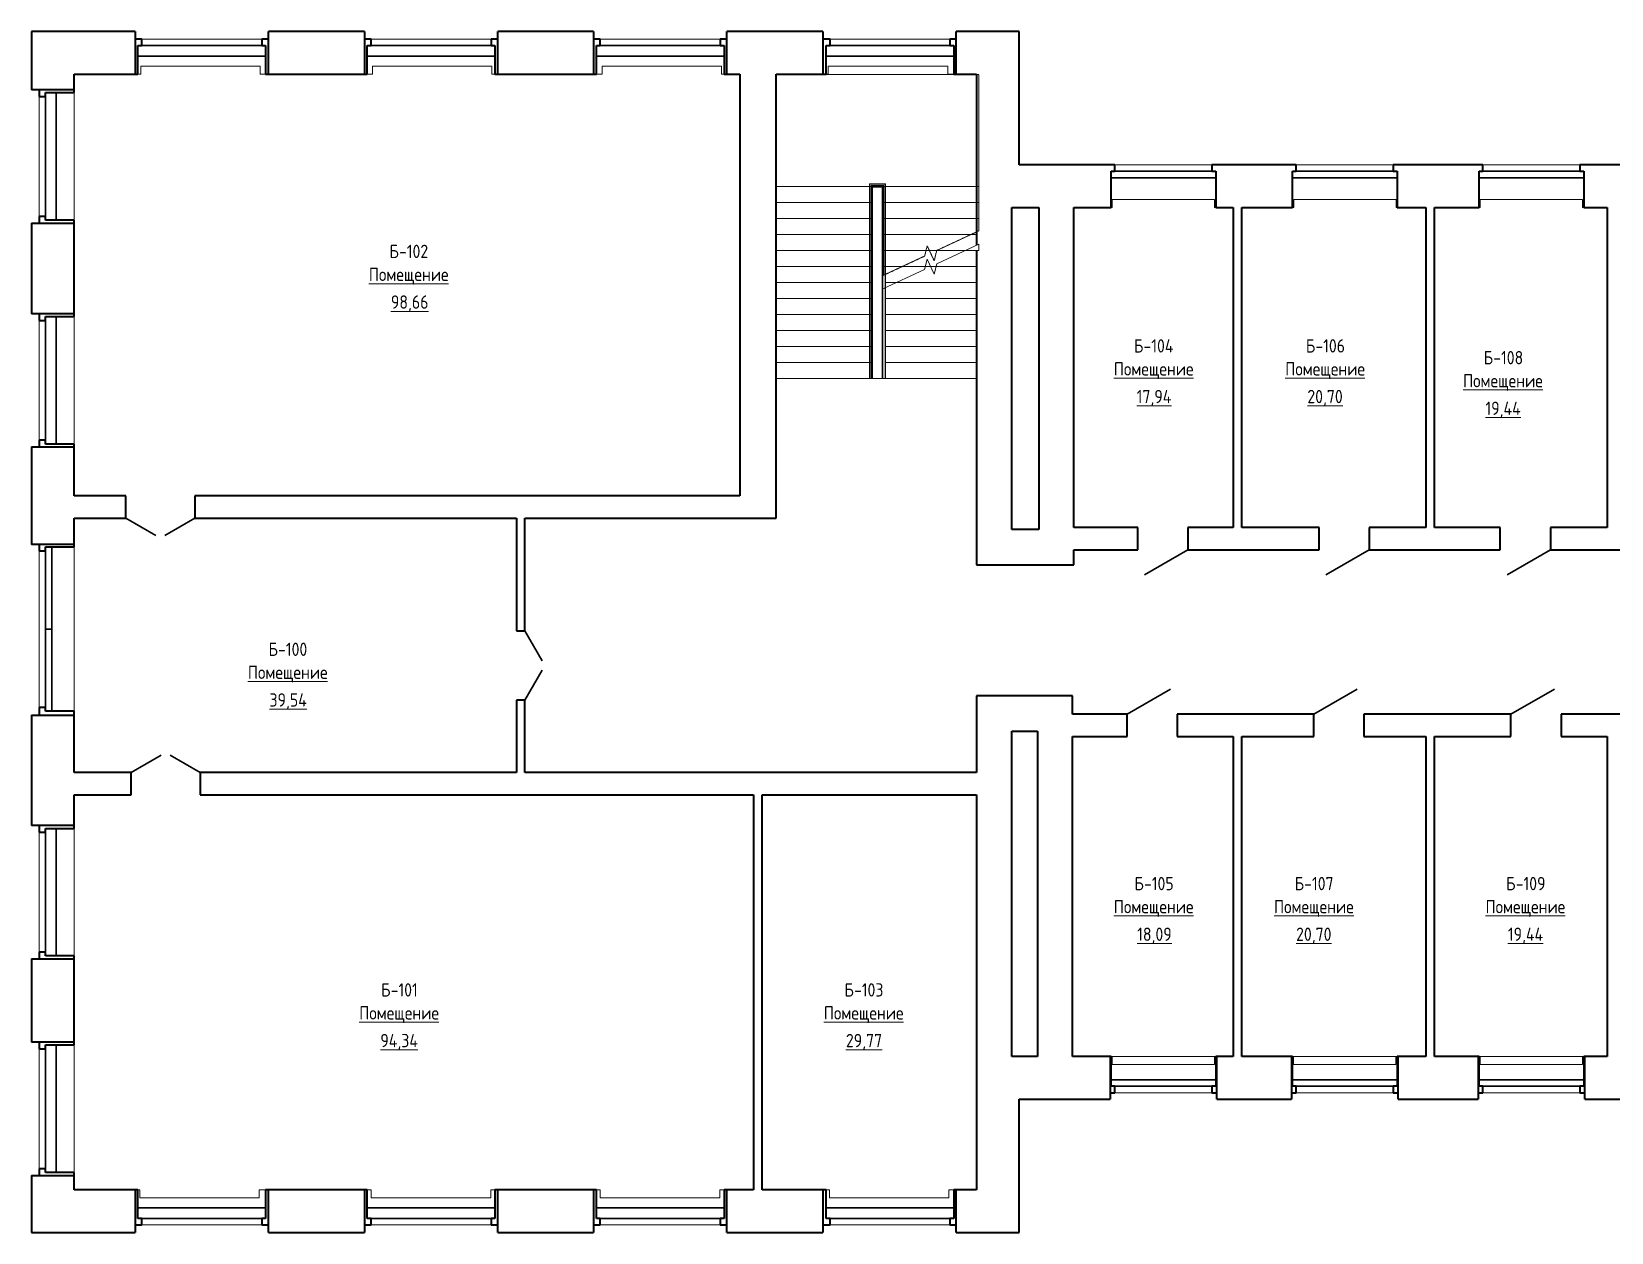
# Model space of a CAD drawing. Header units: millimetres. Extents: x -24 to 373619, y 275 to 149465.
# Drawn here: x 106 to 29731, y 275 to 22795 of the extents above; entities that cross this region are included whole.
import ezdxf

# ---------------------------------------------------------------- set-up
doc = ezdxf.new("R2010")
doc.units = ezdxf.units.MM
doc.linetypes.add('ADSK_Сверху', pattern=[4.5, 3, -1.5])
for name, color, linetype, lineweight in [('Двери', 7, 'Continuous', 18), ('Каркас_Импост', 7, 'Continuous', 30), ('Лестницы', 7, 'Continuous', 18), ('Марки помещений', 7, 'Continuous', 18), ('Ограждение', 7, 'Continuous', 18), ('Окна', 7, 'Continuous', 18), ('Панель', 7, 'Continuous', 30), ('Перекрытия', 7, 'Continuous', 18), ('Поручни', 7, 'Continuous', 18), ('Стены', 7, 'Continuous', 18), ('Стены разрез', 7, 'Continuous', 40)]:
    doc.layers.add(name, color=color, linetype=linetype, lineweight=lineweight)
doc.styles.add('GOST Common_1', font='GOST Common.ttf', dxfattribs={"width": 0.9, "height": 250})

# ---------------------------------------------------------------- blocks, each defined once
blk = doc.blocks.new('Ограждение - Ограждение-221464-001_Весь этаж')
at = {"layer": 'Ограждение', "linetype": 'ADSK_Сверху'}
for p, q in [((15816, 19938), (15816, 16287)), ((16116, 19938), (15816, 19938)), ((15821, 19933), (15821, 16287)), ((16111, 19933), (15821, 19933)), ((15846, 19908), (15846, 16287)), ((16086, 19908), (15846, 19908)), ((15861, 19893), (15861, 16287)), ((16071, 19893), (15861, 19893)), ((15866, 19888), (15866, 16287)), ((16066, 19888), (15866, 19888)), ((15876, 19878), (15876, 16287)), ((16056, 19878), (15876, 19878)), ((16056, 18218), (16056, 19878)), ((16066, 18218), (16066, 19888)), ((16071, 18220), (16071, 19893)), ((16086, 18227), (16086, 19908)), ((16111, 19887), (16111, 19933)), ((16111, 18239), (16111, 19887)), ((16116, 19887), (16116, 19938)), ((16116, 18241), (16116, 19887)), ((15866, 16287), (15816, 16287)), ((15861, 16287), (15821, 16287)), ((15876, 16287), (15846, 16287))]:
    blk.add_line(p, q, dxfattribs=at)
at = {"layer": 'Поручни'}
for p, q in [((16066, 17968), (16056, 17968)), ((16066, 17968), (16056, 17968)), ((16056, 16287), (16056, 17968)), ((16071, 17970), (16066, 17968)), ((16071, 17970), (16066, 17968)), ((16111, 17989), (16071, 17970)), ((16111, 17989), (16071, 17970)), ((16111, 17989), (16071, 17970)), ((16071, 16287), (16071, 17970)), ((16116, 17991), (16111, 17989)), ((16111, 16287), (16111, 17989)), ((16116, 16287), (16116, 17991)), ((16071, 16287), (16056, 16287)), ((16111, 16287), (16071, 16287)), ((16116, 16287), (16111, 16287))]:
    blk.add_line(p, q, dxfattribs=at)
blk = doc.blocks.new('Ограждение - Ограждение-221491-001_Весь этаж')
at = {"layer": 'Поручни'}
for p, q in [((15816, 19938), (15816, 16287)), ((16116, 19938), (15816, 19938)), ((15821, 19933), (15821, 16287)), ((16111, 19933), (15821, 19933)), ((15861, 19893), (15861, 16287)), ((16071, 19893), (15861, 19893)), ((15876, 19878), (15876, 16287)), ((16056, 19878), (15876, 19878)), ((16056, 17968), (16056, 19878)), ((16071, 17972), (16071, 19893)), ((16086, 19891), (16086, 19908)), ((16111, 19887), (16111, 19933)), ((16111, 17989), (16111, 19887)), ((16116, 19887), (16116, 19938)), ((16116, 17991), (16116, 19887)), ((15821, 16287), (15816, 16287)), ((15861, 16287), (15821, 16287)), ((15876, 16287), (15861, 16287))]:
    blk.add_line(p, q, dxfattribs=at)
blk = doc.blocks.new('ИРНИТУ-Окно-ГОСТ23166-99_4_2_Створки - 1920 x 2350-934199-001_Весь этаж')
at = {"layer": 'Каркас_Импост'}
for p, q in [((-1018.1, 220), (941.9, 220)), ((-1018.1, 220), (-1018.1, 100)), ((-1018.1, 220), (-983.1, 220)), ((-1018.1, 100), (941.9, 100)), ((-1018.1, 100), (-983.1, 100)), ((941.9, 220), (906.9, 220)), ((941.9, 100), (906.9, 100)), ((941.9, 220), (941.9, 100))]:
    blk.add_line(p, q, dxfattribs=at)
blk = doc.blocks.new('ИРНИТУ_Дверь_Однопольная_ДеревяннаяВнутренняя_филенчатая - 900х2080 без верха-1341253-001_Весь этаж')
at = {"layer": 'Панель'}
blk.add_line((-470, 210), (344, 680), dxfattribs=at)
blk = doc.blocks.new('AC_Дверь_Двупольная_ДеревяннаяВнутренняя_филенчатая_с_верхом - 1260х2080-414140-001_Весь этаж')
at = {"layer": 'Панель'}
for p, q in [((-650, 80), (-87, 405)), ((650, 80), (87, 405))]:
    blk.add_line(p, q, dxfattribs=at)
blk = doc.blocks.new('AC_Дверь_Двупольная_ДеревяннаяВнутренняя_филенчатая_с_верхом - 1260х2080-413008-001_Весь этаж')
at = {"layer": 'Панель'}
for p, q in [((-650, 210), (-87, 535)), ((650, 210), (87, 535))]:
    blk.add_line(p, q, dxfattribs=at)
blk = doc.blocks.new('ИРНИТУ-Окно-ГОСТ23166-99_4_2_Створки - 1920 x 2350-415137-001_Весь этаж')
at = {"layer": 'Каркас_Импост'}
for p, q in [((-1018.1, -160), (941.9, -160)), ((-1018.1, -280), (-1018.1, -160)), ((-1018.1, -160), (-983.1, -160)), ((-1018.1, -280), (941.9, -280)), ((-1018.1, -280), (-983.1, -280)), ((941.9, -160), (906.9, -160)), ((941.9, -280), (906.9, -280)), ((941.9, -280), (941.9, -160))]:
    blk.add_line(p, q, dxfattribs=at)
blk = doc.blocks.new('ИРНИТУ-Окно-ГОСТ23166-99_6_3_Створки - 2350 x 2350-686471-001_Весь этаж')
at = {"layer": 'Каркас_Импост'}
for p, q in [((-1233.1, 210), (1156.9, 210)), ((-1233.1, 210), (-1233.1, 10)), ((-1233.1, 210), (-1198.1, 210)), ((-1233.1, 10), (1156.9, 10)), ((-1233.1, 10), (-1198.1, 10)), ((1156.9, 210), (1121.9, 210)), ((1156.9, 10), (1121.9, 10)), ((1156.9, 210), (1156.9, 10))]:
    blk.add_line(p, q, dxfattribs=at)
blk = doc.blocks.new('ИРНИТУ-Окно-ГОСТ23166-99_6_3_Створки - 2350 x 2350-686492-001_Весь этаж')
at = {"layer": 'Каркас_Импост'}
for p, q in [((-1233.1, -10), (1156.9, -10)), ((-1233.1, -210), (-1233.1, -10)), ((-1233.1, -10), (-1198.1, -10)), ((-1233.1, -210), (1156.9, -210)), ((-1233.1, -210), (-1198.1, -210)), ((1156.9, -10), (1121.9, -10)), ((1156.9, -210), (1121.9, -210)), ((1156.9, -210), (1156.9, -10))]:
    blk.add_line(p, q, dxfattribs=at)
blk = doc.blocks.new('ИРНИТУ-Окно-ГОСТ23166-99_4_2_Створки - 1520 x 2350-772737-001_Весь этаж')
at = {"layer": 'Каркас_Импост'}
for p, q in [((-808.1, -90), (731.9, -90)), ((-808.1, -210), (-808.1, -90)), ((-808.1, -90), (-773.1, -90)), ((-808.1, -210), (731.9, -210)), ((-808.1, -210), (-773.1, -210)), ((731.9, -90), (696.9, -90)), ((731.9, -210), (716.9, -210)), ((731.9, -210), (731.9, -90))]:
    blk.add_line(p, q, dxfattribs=at)
blk = doc.blocks.new('ИРНИТУ-Окно-ГОСТ23166-99_4_2_Створки - 1520 x 2350-772734-001_Весь этаж')
at = {"layer": 'Каркас_Импост'}
for p, q in [((-808.1, -90), (731.9, -90)), ((-808.1, -210), (-808.1, -90)), ((-808.1, -90), (-773.1, -90)), ((-808.1, -210), (731.9, -210)), ((-808.1, -210), (-793.1, -210)), ((731.9, -90), (696.9, -90)), ((731.9, -210), (696.9, -210)), ((731.9, -210), (731.9, -90))]:
    blk.add_line(p, q, dxfattribs=at)

msp = doc.modelspace()

# ---------------------------------------------------------------- linework, layer by layer
at = {"layer": 'Лестницы', "linetype": 'ADSK_Сверху'}
for p, q in [((14066, 21990), (14066, 19887)), ((17866, 21990), (14066, 21990)), ((17866, 19887), (17866, 21990)), ((15866, 19887), (14066, 19887)), ((14066, 19887), (14066, 16287)), ((15866, 19887), (14066, 19887)), ((15816, 19887), (14066, 19887)), ((15866, 19887), (16066, 19887)), ((15866, 19887), (15866, 16287)), ((16066, 19887), (17866, 19887)), ((16066, 18218), (16066, 19887)), ((16066, 19887), (17866, 19887)), ((16116, 19887), (17826, 19887)), ((17866, 19057), (17866, 19887)), ((15866, 19587), (14066, 19587)), ((15866, 19587), (14066, 19587)), ((15816, 19587), (14066, 19587)), ((16066, 19587), (17866, 19587)), ((16066, 19587), (17866, 19587)), ((16116, 19587), (17826, 19587)), ((15866, 19287), (14066, 19287)), ((15866, 19287), (14066, 19287)), ((15816, 19287), (14066, 19287)), ((16066, 19287), (17866, 19287)), ((16066, 19287), (17866, 19287)), ((16116, 19287), (17826, 19287)), ((15866, 18987), (14066, 18987)), ((15866, 18987), (14066, 18987)), ((15816, 18987), (14066, 18987)), ((16066, 18987), (17717, 18987)), ((16066, 18987), (17717, 18987)), ((16116, 18987), (17826, 18987)), ((17866, 19057), (17079, 18690)), ((15866, 18687), (14066, 18687)), ((15866, 18687), (14066, 18687)), ((15816, 18687), (14066, 18687)), ((16066, 18687), (16878, 18687)), ((16066, 18687), (16878, 18687)), ((16116, 18687), (17609, 18687)), ((16900, 18779), (16853, 18585)), ((17032, 18496), (16900, 18779)), ((16943, 18687), (17079, 18687)), ((16943, 18687), (17079, 18687)), ((17079, 18690), (17032, 18496)), ((17609, 18687), (17866, 18687)), ((15866, 18387), (14066, 18387)), ((15866, 18387), (14066, 18387)), ((15816, 18387), (14066, 18387)), ((16853, 18585), (16066, 18218)), ((16066, 18387), (16430, 18387)), ((16066, 18387), (16430, 18387)), ((16116, 18387), (16865, 18387)), ((16865, 18387), (16966, 18387)), ((16966, 18387), (17066, 18387)), ((17066, 18387), (17826, 18387)), ((15866, 18087), (14066, 18087)), ((15866, 18087), (14066, 18087)), ((15816, 18087), (14066, 18087)), ((16116, 18087), (16323, 18087)), ((16323, 18087), (17826, 18087)), ((15866, 17787), (14066, 17787)), ((15866, 17787), (14066, 17787)), ((15816, 17787), (14066, 17787)), ((16116, 17787), (17826, 17787)), ((15866, 17487), (14066, 17487)), ((15866, 17487), (14066, 17487)), ((15816, 17487), (14066, 17487)), ((16116, 17487), (17826, 17487)), ((15866, 17187), (14066, 17187)), ((15866, 17187), (14066, 17187)), ((15816, 17187), (14066, 17187)), ((16116, 17187), (17826, 17187)), ((15866, 16887), (14066, 16887)), ((15866, 16887), (14066, 16887)), ((15816, 16887), (14066, 16887)), ((16116, 16887), (17826, 16887)), ((15866, 16587), (14066, 16587)), ((15866, 16587), (14066, 16587)), ((15816, 16587), (14066, 16587)), ((16116, 16587), (17826, 16587)), ((15866, 16287), (14066, 16287)), ((16116, 16287), (17826, 16287))]:
    msp.add_line(p, q, dxfattribs=at)
at = {"layer": 'Лестницы'}
for p, q in [((17826, 21990), (14066, 21990)), ((15816, 19887), (14066, 19887)), ((16116, 19887), (17826, 19887)), ((15816, 19587), (14066, 19587)), ((16116, 19587), (17826, 19587)), ((15816, 19287), (14066, 19287)), ((16116, 19287), (17826, 19287)), ((15816, 18987), (14066, 18987)), ((16116, 18987), (17826, 18987)), ((15816, 18687), (14066, 18687)), ((16116, 18687), (17609, 18687)), ((17866, 18807), (17079, 18440)), ((17609, 18687), (17866, 18687)), ((17866, 18687), (17866, 18807)), ((15816, 18387), (14066, 18387)), ((16116, 18387), (16865, 18387)), ((16900, 18529), (16853, 18335)), ((16865, 18387), (16966, 18387)), ((17032, 18246), (16900, 18529)), ((16966, 18387), (17066, 18387)), ((17079, 18440), (17032, 18246)), ((17066, 18387), (17826, 18387)), ((15816, 18087), (14066, 18087)), ((16853, 18335), (16066, 17968)), ((16116, 18087), (16323, 18087)), ((16323, 18087), (17826, 18087)), ((15816, 17787), (14066, 17787)), ((16116, 17787), (17826, 17787)), ((15816, 17487), (14066, 17487)), ((16116, 17487), (17826, 17487)), ((15816, 17187), (14066, 17187)), ((16116, 17187), (17826, 17187)), ((15816, 16887), (14066, 16887)), ((16116, 16887), (17826, 16887)), ((15816, 16587), (14066, 16587)), ((16116, 16587), (17826, 16587)), ((15816, 16287), (14066, 16287)), ((16116, 16287), (17826, 16287))]:
    msp.add_line(p, q, dxfattribs=at)
at = {"layer": 'Перекрытия'}
for p, q in [((15816, 16287), (14066, 16287)), ((16056, 16287), (15876, 16287))]:
    msp.add_line(p, q, dxfattribs=at)
at = {"layer": 'Стены'}
for p, q in [((2171, 22655), (4421, 22655)), ((6471, 22655), (8721, 22655)), ((10771, 22655), (13021, 22655)), ((15078, 22655), (17328, 22655)), ((2154, 21995), (2101, 21995)), ((2154, 21995), (2154, 22145)), ((2154, 22145), (4394, 22145)), ((4394, 22145), (4394, 21995)), ((4491, 21995), (4394, 21995)), ((6499, 21995), (6401, 21995)), ((6499, 21995), (6499, 22145)), ((6499, 22145), (8739, 22145)), ((8739, 22145), (8739, 21995)), ((8791, 21995), (8739, 21995)), ((10806, 21995), (10701, 21995)), ((10806, 21995), (10806, 22145)), ((10806, 22145), (13046, 22145)), ((13046, 22145), (13046, 21995)), ((13091, 21995), (13046, 21995)), ((15046, 21995), (15008, 21995)), ((15046, 21995), (15046, 22145)), ((15046, 22145), (17286, 22145)), ((17286, 22145), (17286, 21995)), ((17398, 21995), (17286, 21995)), ((906, 21650), (906, 19260)), ((246, 19330), (246, 21580)), ((20421, 20295), (22241, 20295)), ((23821, 20295), (25641, 20295)), ((27321, 20295), (29141, 20295)), ((20371, 19495), (20371, 19645)), ((20371, 19645), (22291, 19645)), ((22291, 19645), (22291, 19495)), ((23775, 19495), (23775, 19645)), ((23775, 19645), (25695, 19645)), ((25695, 19645), (25695, 19495)), ((27270, 19495), (27270, 19645)), ((27270, 19645), (29190, 19645)), ((29190, 19645), (29190, 19495)), ((20371, 19495), (20351, 19495)), ((22311, 19495), (22291, 19495)), ((23775, 19495), (23751, 19495)), ((25711, 19495), (25695, 19495)), ((27270, 19495), (27251, 19495)), ((29211, 19495), (29190, 19495)), ((246, 15130), (246, 17380)), ((906, 17450), (906, 15060)), ((246, 10120), (246, 13060)), ((906, 13130), (906, 10050)), ((246, 5530), (246, 7780)), ((906, 7850), (906, 5460)), ((246, 1470), (246, 3720)), ((906, 3790), (906, 1400)), ((20351, 3575), (22311, 3575)), ((20371, 3425), (20371, 3575)), ((22291, 3575), (22291, 3425)), ((23751, 3575), (25711, 3575)), ((23771, 3425), (23771, 3575)), ((25691, 3575), (25691, 3425)), ((27251, 3575), (29211, 3575)), ((27271, 3425), (27271, 3575)), ((29191, 3575), (29191, 3425)), ((22291, 3425), (20371, 3425)), ((25691, 3425), (23771, 3425)), ((29191, 3425), (27271, 3425)), ((22241, 2895), (20421, 2895)), ((25641, 2895), (23821, 2895)), ((29141, 2895), (27321, 2895)), ((2101, 1075), (2136, 1075)), ((2136, 925), (2136, 1075)), ((4376, 925), (2136, 925)), ((4376, 1075), (4491, 1075)), ((4376, 1075), (4376, 925)), ((6401, 1075), (6476, 1075)), ((6476, 925), (6476, 1075)), ((8716, 925), (6476, 925)), ((8716, 1075), (8791, 1075)), ((8716, 1075), (8716, 925)), ((10701, 1075), (10771, 1075)), ((10771, 925), (10771, 1075)), ((13011, 925), (10771, 925)), ((13011, 1075), (13091, 1075)), ((13011, 1075), (13011, 925)), ((15008, 1075), (15066, 1075)), ((15066, 925), (15066, 1075)), ((17306, 925), (15066, 925)), ((17306, 1075), (17398, 1075)), ((17306, 1075), (17306, 925)), ((4421, 415), (2171, 415)), ((8721, 415), (6471, 415)), ((13021, 415), (10771, 415)), ((17328, 415), (15078, 415))]:
    msp.add_line(p, q, dxfattribs=at)
at = {"layer": 'Стены разрез'}
for p, q in [((106, 22795), (106, 21705)), ((2046, 22795), (106, 22795)), ((2046, 22795), (2046, 21995)), ((2171, 22655), (2046, 22655)), ((2101, 21995), (2101, 22535)), ((2101, 22535), (2171, 22535)), ((2171, 22535), (2171, 22655)), ((4546, 22655), (4421, 22655)), ((4421, 22655), (4421, 22535)), ((4421, 22535), (4491, 22535)), ((4491, 22535), (4491, 21995)), ((6346, 22795), (4546, 22795)), ((4546, 21995), (4546, 22795)), ((6346, 22795), (6346, 21995)), ((6471, 22655), (6346, 22655)), ((6401, 21995), (6401, 22535)), ((6401, 22535), (6471, 22535)), ((6471, 22535), (6471, 22655)), ((8846, 22655), (8721, 22655)), ((8721, 22655), (8721, 22535)), ((8721, 22535), (8791, 22535)), ((8791, 22535), (8791, 21995)), ((10646, 22795), (8846, 22795)), ((8846, 21995), (8846, 22795)), ((10646, 22795), (10646, 21995)), ((10771, 22655), (10646, 22655)), ((10701, 21995), (10701, 22535)), ((10701, 22535), (10771, 22535)), ((10771, 22535), (10771, 22655)), ((13146, 22655), (13021, 22655)), ((13021, 22655), (13021, 22535)), ((13021, 22535), (13091, 22535)), ((13091, 22535), (13091, 21995)), ((14946, 22795), (13146, 22795)), ((13146, 21995), (13146, 22795)), ((14946, 22795), (14946, 21995)), ((15078, 22655), (14946, 22655)), ((15008, 21995), (15008, 22535)), ((15008, 22535), (15078, 22535)), ((15078, 22535), (15078, 22655)), ((17446, 22655), (17328, 22655)), ((17328, 22655), (17328, 22535)), ((17328, 22535), (17398, 22535)), ((17398, 22535), (17398, 21995)), ((18626, 22795), (17446, 22795)), ((17446, 21995), (17446, 22795)), ((18626, 20295), (18626, 22795)), ((906, 21705), (906, 21995)), ((906, 21995), (2101, 21995)), ((4491, 21995), (6401, 21995)), ((8791, 21995), (10701, 21995)), ((13091, 21995), (13386, 21995)), ((13386, 21995), (13386, 14090)), ((14066, 21995), (15008, 21995)), ((14066, 13670), (14066, 21995)), ((17398, 21995), (17826, 21995)), ((17826, 21995), (17826, 19495)), ((906, 21705), (106, 21705)), ((246, 21705), (246, 21580)), ((366, 21580), (366, 21650)), ((366, 21650), (906, 21650)), ((906, 21650), (906, 21705)), ((246, 21580), (366, 21580)), ((20421, 20295), (18626, 20295)), ((20351, 19495), (20351, 20175)), ((20351, 20175), (20421, 20175)), ((20421, 20175), (20421, 20295)), ((23821, 20295), (22241, 20295)), ((22241, 20295), (22241, 20175)), ((22241, 20175), (22311, 20175)), ((22311, 20175), (22311, 19495)), ((23751, 19495), (23751, 20175)), ((23751, 20175), (23821, 20175)), ((23821, 20175), (23821, 20295)), ((27321, 20295), (25641, 20295)), ((25641, 20295), (25641, 20175)), ((25641, 20175), (25711, 20175)), ((25711, 20175), (25711, 19495)), ((27251, 19495), (27251, 20175)), ((27251, 20175), (27321, 20175)), ((27321, 20175), (27321, 20295)), ((30621, 20295), (29141, 20295)), ((29141, 20295), (29141, 20175)), ((29141, 20175), (29211, 20175)), ((29211, 20175), (29211, 19495)), ((246, 19330), (246, 19205)), ((366, 19330), (246, 19330)), ((366, 19260), (366, 19330)), ((906, 19260), (366, 19260)), ((906, 19205), (906, 19260)), ((17826, 19495), (17826, 18788)), ((18486, 19495), (18991, 19495)), ((18486, 13456), (18486, 19495)), ((18991, 19495), (18991, 13456)), ((19651, 19495), (20351, 19495)), ((19651, 13495), (19651, 19495)), ((22311, 19495), (22641, 19495)), ((22641, 19495), (22641, 13495)), ((22801, 19495), (23751, 19495)), ((22801, 13495), (22801, 19495)), ((25711, 19495), (26251, 19495)), ((26251, 19495), (26251, 13495)), ((26411, 19495), (27251, 19495)), ((26411, 13495), (26411, 19495)), ((29211, 19495), (29651, 19495)), ((29651, 19495), (29651, 13495)), ((106, 19205), (106, 17505)), ((106, 19205), (906, 19205)), ((906, 17505), (906, 19205)), ((17826, 18687), (17826, 12796)), ((906, 17505), (106, 17505)), ((246, 17505), (246, 17380)), ((906, 17450), (906, 17505)), ((246, 17380), (366, 17380)), ((366, 17380), (366, 17450)), ((366, 17450), (906, 17450)), ((246, 15130), (246, 15005)), ((366, 15130), (246, 15130)), ((366, 15060), (366, 15130)), ((106, 15005), (106, 13175)), ((106, 15005), (906, 15005)), ((906, 15060), (366, 15060)), ((906, 15005), (906, 15060)), ((906, 14090), (906, 15005)), ((1870, 14090), (906, 14090)), ((1870, 13670), (1870, 14090)), ((13386, 14090), (3170, 14090)), ((3170, 14090), (3170, 13670)), ((906, 13175), (906, 13670)), ((906, 13670), (1870, 13670)), ((3170, 13670), (9196, 13670)), ((9196, 13670), (9196, 11557)), ((9356, 13670), (14066, 13670)), ((9356, 11557), (9356, 13670)), ((18991, 13456), (18486, 13456)), ((20851, 13495), (19651, 13495)), ((20851, 13075), (20851, 13495)), ((22641, 13495), (21791, 13495)), ((21791, 13495), (21791, 13075)), ((24248, 13495), (22801, 13495)), ((24248, 13075), (24248, 13495)), ((26251, 13495), (25188, 13495)), ((25188, 13495), (25188, 13075)), ((27648, 13495), (26411, 13495)), ((27648, 13075), (27648, 13495)), ((29651, 13495), (28588, 13495)), ((28588, 13495), (28588, 13075)), ((906, 13175), (106, 13175)), ((246, 13175), (246, 13060)), ((246, 13060), (366, 13060)), ((366, 13060), (366, 13130)), ((366, 13130), (906, 13130)), ((906, 13130), (906, 13175)), ((19651, 12796), (19651, 13075)), ((19651, 13075), (20851, 13075)), ((21791, 13075), (24248, 13075)), ((25188, 13075), (27648, 13075)), ((28588, 13075), (34848, 13075)), ((17826, 12796), (19651, 12796)), ((9196, 11557), (9356, 11557)), ((246, 10120), (246, 9975)), ((366, 10120), (246, 10120)), ((366, 10050), (366, 10120)), ((9196, 10257), (9196, 8900)), ((9356, 10257), (9196, 10257)), ((9356, 8900), (9356, 10257)), ((17826, 10336), (17826, 8900)), ((19626, 10336), (17826, 10336)), ((19626, 9995), (19626, 10336)), ((106, 9975), (106, 7905)), ((106, 9975), (906, 9975)), ((906, 10050), (366, 10050)), ((906, 9975), (906, 10050)), ((906, 8900), (906, 9975)), ((20651, 9995), (19626, 9995)), ((20651, 9575), (20651, 9995)), ((24151, 9995), (21591, 9995)), ((21591, 9995), (21591, 9575)), ((24151, 9575), (24151, 9995)), ((27848, 9995), (25091, 9995)), ((25091, 9995), (25091, 9575)), ((27848, 9575), (27848, 9995)), ((31048, 9995), (28788, 9995)), ((28788, 9995), (28788, 9575)), ((18486, 3575), (18486, 9676)), ((18486, 9676), (18966, 9676)), ((18966, 9676), (18966, 3575)), ((19626, 3575), (19626, 9575)), ((19626, 9575), (20651, 9575)), ((21591, 9575), (22641, 9575)), ((22641, 9575), (22641, 3575)), ((22801, 9575), (24151, 9575)), ((22801, 3575), (22801, 9575)), ((25091, 9575), (26251, 9575)), ((26251, 9575), (26251, 3575)), ((26411, 9575), (27848, 9575)), ((26411, 3575), (26411, 9575)), ((28788, 9575), (29651, 9575)), ((29651, 9575), (29651, 3575)), ((1970, 8900), (906, 8900)), ((1970, 8480), (1970, 8900)), ((9196, 8900), (3270, 8900)), ((3270, 8900), (3270, 8480)), ((17826, 8900), (9356, 8900)), ((906, 7850), (906, 8480)), ((906, 8480), (1970, 8480)), ((3270, 8480), (13646, 8480)), ((13646, 8480), (13646, 1075)), ((13806, 8480), (17826, 8480)), ((13806, 1075), (13806, 8480)), ((17826, 8480), (17826, 1075)), ((906, 7905), (106, 7905)), ((246, 7905), (246, 7780)), ((246, 7780), (366, 7780)), ((366, 7780), (366, 7850)), ((366, 7850), (906, 7850)), ((106, 5405), (106, 3845)), ((106, 5405), (906, 5405)), ((246, 5530), (246, 5405)), ((366, 5530), (246, 5530)), ((366, 5460), (366, 5530)), ((906, 5460), (366, 5460)), ((906, 3790), (906, 5460)), ((906, 3845), (106, 3845)), ((246, 3845), (246, 3720)), ((246, 3720), (366, 3720)), ((366, 3720), (366, 3790)), ((366, 3790), (906, 3790)), ((18966, 3575), (18486, 3575)), ((20351, 3575), (19626, 3575)), ((20331, 3575), (20331, 2775)), ((20351, 3015), (20351, 3575)), ((22641, 3575), (22311, 3575)), ((22311, 3575), (22311, 3015)), ((22331, 2775), (22331, 3575)), ((23751, 3575), (22801, 3575)), ((23731, 3575), (23731, 2775)), ((23751, 3015), (23751, 3575)), ((26251, 3575), (25711, 3575)), ((25711, 3575), (25711, 3015)), ((25731, 2775), (25731, 3575)), ((27251, 3575), (26411, 3575)), ((27231, 3575), (27231, 2775)), ((27251, 3015), (27251, 3575)), ((29651, 3575), (29211, 3575)), ((29211, 3575), (29211, 3015)), ((29231, 2775), (29231, 3575)), ((20421, 3015), (20351, 3015)), ((20421, 2895), (20421, 3015)), ((22311, 3015), (22241, 3015)), ((22241, 3015), (22241, 2895)), ((23821, 3015), (23751, 3015)), ((23821, 2895), (23821, 3015)), ((25711, 3015), (25641, 3015)), ((25641, 3015), (25641, 2895)), ((27321, 3015), (27251, 3015)), ((27321, 2895), (27321, 3015)), ((29211, 3015), (29141, 3015)), ((29141, 3015), (29141, 2895)), ((18626, 2775), (20331, 2775)), ((18626, 275), (18626, 2775)), ((20331, 2895), (20421, 2895)), ((22241, 2895), (22331, 2895)), ((22331, 2775), (23731, 2775)), ((23731, 2895), (23821, 2895)), ((25641, 2895), (25731, 2895)), ((25731, 2775), (27231, 2775)), ((27231, 2895), (27321, 2895)), ((29141, 2895), (29231, 2895)), ((29231, 2775), (30531, 2775)), ((106, 1345), (106, 275)), ((106, 1345), (906, 1345)), ((246, 1470), (246, 1345)), ((366, 1470), (246, 1470)), ((366, 1400), (366, 1470)), ((906, 1400), (366, 1400)), ((906, 1075), (906, 1400)), ((2101, 1075), (906, 1075)), ((2046, 1075), (2046, 275)), ((2101, 535), (2101, 1075)), ((6401, 1075), (4491, 1075)), ((4491, 1075), (4491, 535)), ((4546, 275), (4546, 1075)), ((6346, 1075), (6346, 275)), ((6401, 535), (6401, 1075)), ((10701, 1075), (8791, 1075)), ((8791, 1075), (8791, 535)), ((8846, 275), (8846, 1075)), ((10646, 1075), (10646, 275)), ((10701, 535), (10701, 1075)), ((13646, 1075), (13091, 1075)), ((13091, 1075), (13091, 535)), ((13146, 275), (13146, 1075)), ((15008, 1075), (13806, 1075)), ((14946, 1075), (14946, 275)), ((15008, 535), (15008, 1075)), ((17826, 1075), (17398, 1075)), ((17398, 1075), (17398, 535)), ((17446, 275), (17446, 1075)), ((2046, 415), (2171, 415)), ((2171, 535), (2101, 535)), ((2171, 415), (2171, 535)), ((4491, 535), (4421, 535)), ((4421, 535), (4421, 415)), ((4421, 415), (4546, 415)), ((6346, 415), (6471, 415)), ((6471, 535), (6401, 535)), ((6471, 415), (6471, 535)), ((8791, 535), (8721, 535)), ((8721, 535), (8721, 415)), ((8721, 415), (8846, 415)), ((10646, 415), (10771, 415)), ((10771, 535), (10701, 535)), ((10771, 415), (10771, 535)), ((13091, 535), (13021, 535)), ((13021, 535), (13021, 415)), ((13021, 415), (13146, 415)), ((14946, 415), (15078, 415)), ((15078, 535), (15008, 535)), ((15078, 415), (15078, 535)), ((17398, 535), (17328, 535)), ((17328, 535), (17328, 415)), ((17328, 415), (17446, 415)), ((106, 275), (2046, 275)), ((4546, 275), (6346, 275)), ((8846, 275), (10646, 275)), ((13146, 275), (14946, 275)), ((17446, 275), (18626, 275))]:
    msp.add_line(p, q, dxfattribs=at)

# ---------------------------------------------------------------- block references
at = {"layer": 'Двери'}
for name, p, rotation in [('AC_Дверь_Двупольная_ДеревяннаяВнутренняя_филенчатая_с_верхом - 1260х2080-413008-001_Весь этаж', (2520, 13880), 180), ('ИРНИТУ_Дверь_Однопольная_ДеревяннаяВнутренняя_филенчатая - 900х2080 без верха-1341253-001_Весь этаж', (21321, 13285), 180), ('ИРНИТУ_Дверь_Однопольная_ДеревяннаяВнутренняя_филенчатая - 900х2080 без верха-1341253-001_Весь этаж', (24718, 13285), 180), ('ИРНИТУ_Дверь_Однопольная_ДеревяннаяВнутренняя_филенчатая - 900х2080 без верха-1341253-001_Весь этаж', (28118, 13285), 180), ('AC_Дверь_Двупольная_ДеревяннаяВнутренняя_филенчатая_с_верхом - 1260х2080-414140-001_Весь этаж', (9276, 10907), 269.9999999999999)]:
    msp.add_blockref(name, p, dxfattribs=dict(at, rotation=rotation))
for name, p in [('ИРНИТУ_Дверь_Однопольная_ДеревяннаяВнутренняя_филенчатая - 900х2080 без верха-1341253-001_Весь этаж', (21121, 9785)), ('ИРНИТУ_Дверь_Однопольная_ДеревяннаяВнутренняя_филенчатая - 900х2080 без верха-1341253-001_Весь этаж', (24621, 9785)), ('ИРНИТУ_Дверь_Однопольная_ДеревяннаяВнутренняя_филенчатая - 900х2080 без верха-1341253-001_Весь этаж', (28318, 9785)), ('AC_Дверь_Двупольная_ДеревяннаяВнутренняя_филенчатая_с_верхом - 1260х2080-413008-001_Весь этаж', (2620, 8690))]:
    msp.add_blockref(name, p, dxfattribs=at)
at = {"layer": 'Ограждение'}
for name in ['Ограждение - Ограждение-221464-001_Весь этаж', 'Ограждение - Ограждение-221491-001_Весь этаж']:
    msp.add_blockref(name, (0, 0), dxfattribs=at)
at = {"layer": 'Окна'}
for name, p, rotation in [('ИРНИТУ-Окно-ГОСТ23166-99_6_3_Створки - 2350 x 2350-686492-001_Весь этаж', (3258, 22325), 180), ('ИРНИТУ-Окно-ГОСТ23166-99_6_3_Створки - 2350 x 2350-686492-001_Весь этаж', (7558, 22325), 180), ('ИРНИТУ-Окно-ГОСТ23166-99_6_3_Створки - 2350 x 2350-686492-001_Весь этаж', (11858, 22325), 180), ('ИРНИТУ-Окно-ГОСТ23166-99_6_3_Створки - 2350 x 2350-686492-001_Весь этаж', (16165, 22325), 180), ('ИРНИТУ-Окно-ГОСТ23166-99_6_3_Створки - 2350 x 2350-686492-001_Весь этаж', (576, 20417), 270), ('ИРНИТУ-Окно-ГОСТ23166-99_4_2_Створки - 1920 x 2350-415137-001_Весь этаж', (21293, 19895), 180), ('ИРНИТУ-Окно-ГОСТ23166-99_4_2_Створки - 1920 x 2350-415137-001_Весь этаж', (24693, 19895), 180), ('ИРНИТУ-Окно-ГОСТ23166-99_4_2_Створки - 1920 x 2350-415137-001_Весь этаж', (28193, 19895), 180), ('ИРНИТУ-Окно-ГОСТ23166-99_6_3_Створки - 2350 x 2350-686492-001_Весь этаж', (576, 16217), 270), ('ИРНИТУ-Окно-ГОСТ23166-99_4_2_Створки - 1520 x 2350-772737-001_Весь этаж', (576, 12322), 270), ('ИРНИТУ-Окно-ГОСТ23166-99_4_2_Створки - 1520 x 2350-772734-001_Весь этаж', (576, 10782), 270), ('ИРНИТУ-Окно-ГОСТ23166-99_6_3_Створки - 2350 x 2350-686492-001_Весь этаж', (576, 6617), 270), ('ИРНИТУ-Окно-ГОСТ23166-99_6_3_Створки - 2350 x 2350-686492-001_Весь этаж', (576, 2557), 270), ('ИРНИТУ-Окно-ГОСТ23166-99_4_2_Створки - 1920 x 2350-934199-001_Весь этаж', (21293, 3235), 180), ('ИРНИТУ-Окно-ГОСТ23166-99_4_2_Створки - 1920 x 2350-934199-001_Весь этаж', (24693, 3235), 180), ('ИРНИТУ-Окно-ГОСТ23166-99_4_2_Створки - 1920 x 2350-934199-001_Весь этаж', (28193, 3235), 180), ('ИРНИТУ-Окно-ГОСТ23166-99_6_3_Створки - 2350 x 2350-686471-001_Весь этаж', (3258, 745), 180), ('ИРНИТУ-Окно-ГОСТ23166-99_6_3_Створки - 2350 x 2350-686471-001_Весь этаж', (7558, 745), 180), ('ИРНИТУ-Окно-ГОСТ23166-99_6_3_Створки - 2350 x 2350-686471-001_Весь этаж', (11858, 745), 180), ('ИРНИТУ-Окно-ГОСТ23166-99_6_3_Створки - 2350 x 2350-686471-001_Весь этаж', (16165, 745), 180)]:
    msp.add_blockref(name, p, dxfattribs=dict(at, rotation=rotation))

# ---------------------------------------------------------------- texts
at = {"layer": 'Марки помещений', "lineweight": 9, "char_height": 250, "attachment_point": 1, "style": 'GOST Common_1'}
for s, insert, width in [('\\fGOST Common|b0|i0|c204|p34|;\\W.9;Б', (6817, 18798), 216.46), ('-102', (6996, 18798), 721.52), ('\\LПомещение', (6430, 18367), 1875.95), ('\\L98,66', (6844, 17848), 873.04), ('\\fGOST Common|b0|i0|c204|p34|;\\W.9;Б', (20778, 17026), 216.46), ('-104', (20957, 17026), 743.16), ('\\fGOST Common|b0|i0|c204|p34|;\\W.9;Б', (24002, 17026), 216.46), ('-106', (24180, 17026), 721.52), ('\\LПомещение', (20400, 16595), 1875.95), ('\\LПомещение', (23615, 16595), 1875.95), ('\\fGOST Common|b0|i0|c204|p34|;\\W.9;Б', (27336, 16805), 216.46), ('-108', (27515, 16805), 721.52), ('\\LПомещение', (26949, 16374), 1875.95), ('\\L17,94', (20829, 16076), 836.96), ('\\L20,70', (24029, 16076), 873.04), ('\\L19,44', (27369, 15855), 858.61), ('\\fGOST Common|b0|i0|c204|p34|;\\W.9;Б', (4549, 11336), 216.46), ('-100', (4728, 11336), 721.52), ('\\LПомещение', (4162, 10905), 1875.95), ('\\L39,54', (4567, 10386), 894.68), ('\\fGOST Common|b0|i0|c204|p34|;\\W.9;Б', (20787, 6942), 216.46), ('-105', (20966, 6942), 721.52), ('\\fGOST Common|b0|i0|c204|p34|;\\W.9;Б', (23791, 6942), 216.46), ('-107', (23970, 6942), 721.52), ('\\fGOST Common|b0|i0|c204|p34|;\\W.9;Б', (27757, 6942), 216.46), ('-109', (27936, 6942), 721.52), ('\\LПомещение', (20400, 6510), 1875.95), ('\\LПомещение', (23404, 6510), 1875.95), ('\\LПомещение', (27370, 6510), 1875.95), ('\\L18,09', (20838, 5992), 815.32), ('\\L20,70', (23818, 5992), 873.04), ('\\L19,44', (27790, 5992), 858.61), ('\\fGOST Common|b0|i0|c204|p34|;\\W.9;Б', (6661, 4948), 216.46), ('-101', (6839, 4948), 663.8), ('\\fGOST Common|b0|i0|c204|p34|;\\W.9;Б', (15349, 4948), 216.46), ('-103', (15528, 4948), 721.52), ('\\LПомещение', (6250, 4517), 1875.95), ('\\LПомещение', (14962, 4517), 1875.95), ('\\L94,34', (6646, 3998), 916.33), ('\\L29,77', (15376, 3998), 873.04)]:
    msp.add_mtext(s, dxfattribs=dict(at, insert=insert, width=width))

doc.saveas('drawing.dxf')
